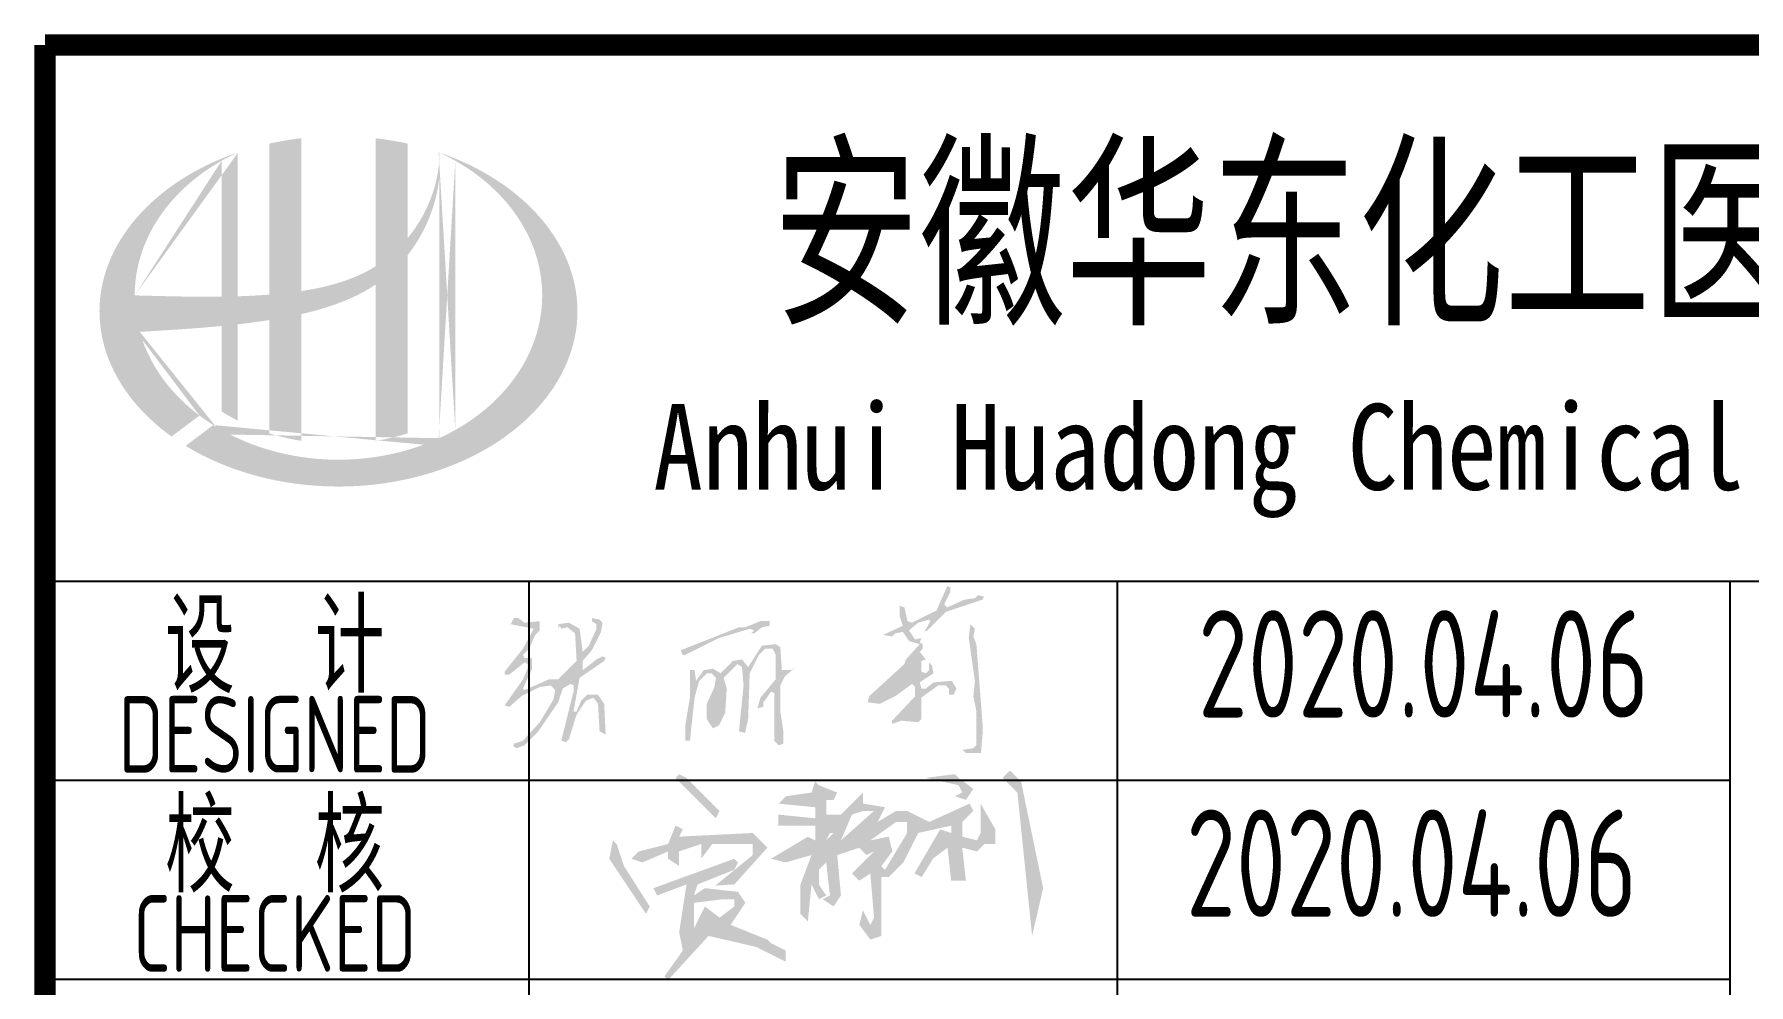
# Model space of a CAD drawing. Extents: x 5188914 to 7068445, y -542675 to 2032183.
# Drawn here: x 5234272 to 5239868, y -447224 to -444122 of the extents above; entities that cross this region are included whole.
import ezdxf
from ezdxf.enums import TextEntityAlignment as Align

# ---------------------------------------------------------------- set-up
doc = ezdxf.new("R2010")
doc.units = 0
doc.header["$LTSCALE"] = 1000
doc.header["$MEASUREMENT"] = 0
doc.layers.get('0').update_dxf_attribs({"linetype": 'CONTINUOUS'})
doc.styles.add('AHD', font='sceie.shx', dxfattribs={"width": 0.7, "bigfont": 'sceic.shx'})
doc.styles.add('sceie', font='SCEIE', dxfattribs={"width": 0.75, "bigfont": 'SCEIC'})
doc.styles.add('宋体', font='', dxfattribs={"width": 0.7})
doc.styles.get('宋体').set_extended_font_data('SimSun')

msp = doc.modelspace()

# ---------------------------------------------------------------- hatches: boundary and pattern name
h = msp.add_hatch(color=256)
edge = h.paths.add_edge_path()
edge.add_spline(control_points=[(5235143.7, -445035.1), (5235149.8, -445033.7), (5235155.9, -445032.3), (5235205, -445020.4), (5235247.6, -445007.4), (5235322.6, -444976.3), (5235355.5, -444959.3), (5235386.4, -444938.7)], knot_values=[61.629012, 61.629012, 61.629012, 61.629012, 63.330431, 63.330431, 75.353634, 75.353634, 85.398649, 85.398649, 85.398649, 85.398649], degree=3, periodic=0)
edge.add_line((5235386.4, -444938.7), (5235386.4, -445448.9))
edge.add_spline(control_points=[(5235386.4, -445448.9), (5235403.5, -445446.2), (5235420.6, -445442.9), (5235455.3, -445434.8), (5235473, -445430), (5235490.4, -445424.5)], knot_values=[4.908456, 4.908456, 4.908456, 4.908456, 4.992821, 4.992821, 5.083034, 5.083034, 5.083034, 5.083034], degree=3, periodic=0)
edge.add_line((5235490.4, -445424.5), (5235490.4, -444843.1))
edge.add_spline(control_points=[(5235490.4, -444843.1), (5235499, -444832.1), (5235507.2, -444820.8), (5235533.3, -444781.1), (5235549, -444751.2), (5235578.2, -444678.4), (5235589.4, -444634.6), (5235594.1, -444589.3), (5235594.3, -444588), (5235594.4, -444586.7)], knot_values=[97.991744, 97.991744, 97.991744, 97.991744, 101.64219, 101.64219, 110.337975, 110.337975, 121.934322, 121.934322, 122.270691, 122.270691, 122.270691, 122.270691], degree=3, periodic=0)
edge.add_line((5235594.4, -444586.7), (5235594.4, -444516.3))
edge.add_spline(control_points=[(5235594.4, -444516.3), (5235594.3, -444524), (5235593.9, -444531.6), (5235593.4, -444539.3)], knot_values=[126.194075, 126.194075, 126.194075, 126.194075, 128.396762, 128.396762, 128.396762, 128.396762], degree=3, periodic=0)
edge.add_spline(control_points=[(5235593.4, -444539.3), (5235592.9, -444545.5), (5235592.3, -444551.7), (5235591.5, -444557.9)], knot_values=[124.417049, 124.417049, 124.417049, 124.417049, 126.194075, 126.194075, 126.194075, 126.194075], degree=3, periodic=0)
edge.add_spline(control_points=[(5235591.5, -444557.9), (5235590.4, -444567.1), (5235588.9, -444576.2), (5235587.1, -444585.3)], knot_values=[121.80529, 121.80529, 121.80529, 121.80529, 124.417049, 124.417049, 124.417049, 124.417049], degree=3, periodic=0)
edge.add_spline(control_points=[(5235587.1, -444585.3), (5235584.7, -444597.4), (5235581.8, -444609.6), (5235578.3, -444621.6)], knot_values=[118.31574, 118.31574, 118.31574, 118.31574, 121.80529, 121.80529, 121.80529, 121.80529], degree=3, periodic=0)
edge.add_spline(control_points=[(5235578.3, -444621.6), (5235574.8, -444633.7), (5235570.7, -444645.7), (5235566.2, -444657.6)], knot_values=[114.795988, 114.795988, 114.795988, 114.795988, 118.31574, 118.31574, 118.31574, 118.31574], degree=3, periodic=0)
edge.add_spline(control_points=[(5235566.2, -444657.6), (5235561.7, -444669.3), (5235556.7, -444680.8), (5235551.3, -444692.1)], knot_values=[111.329641, 111.329641, 111.329641, 111.329641, 114.795988, 114.795988, 114.795988, 114.795988], degree=3, periodic=0)
edge.add_spline(control_points=[(5235551.3, -444692.1), (5235545.8, -444703.7), (5235539.8, -444715), (5235533.3, -444726.1)], knot_values=[107.79529, 107.79529, 107.79529, 107.79529, 111.329641, 111.329641, 111.329641, 111.329641], degree=3, periodic=0)
edge.add_spline(control_points=[(5235533.3, -444726.1), (5235527, -444736.9), (5235520.3, -444747.5), (5235513.2, -444757.8)], knot_values=[104.343579, 104.343579, 104.343579, 104.343579, 107.79529, 107.79529, 107.79529, 107.79529], degree=3, periodic=0)
edge.add_spline(control_points=[(5235513.2, -444757.8), (5235506, -444768.1), (5235498.3, -444778.2), (5235490.4, -444787.9)], knot_values=[100.8507, 100.8507, 100.8507, 100.8507, 104.343579, 104.343579, 104.343579, 104.343579], degree=3, periodic=0)
edge.add_line((5235490.4, -444787.9), (5235490.4, -444478.6))
edge.add_spline(control_points=[(5235490.4, -444478.6), (5235456.3, -444471.1), (5235421.5, -444465.2), (5235386.4, -444461.1)], knot_values=[4.423999, 4.423999, 4.423999, 4.423999, 4.558741, 4.558741, 4.558741, 4.558741], degree=3, periodic=0)
edge.add_line((5235386.4, -444461.1), (5235386.4, -444879.2))
edge.add_spline(control_points=[(5235386.4, -444879.2), (5235314.4, -444923.8), (5235230.2, -444947), (5235143.7, -444960)], knot_values=[63.246215, 63.246215, 63.246215, 63.246215, 87.689124, 87.689124, 87.689124, 87.689124], degree=3, periodic=0)
edge.add_line((5235143.7, -444960), (5235143.7, -444461.1))
edge.add_spline(control_points=[(5235143.7, -444461.1), (5235108.5, -444465.2), (5235073.8, -444471), (5235039.7, -444478.6)], knot_values=[4.866038, 4.866038, 4.866038, 4.866038, 5.000777, 5.000777, 5.000777, 5.000777], degree=3, periodic=0)
edge.add_line((5235039.7, -444478.6), (5235039.7, -444971.5))
edge.add_spline(control_points=[(5235039.7, -444971.5), (5235038, -444971.6), (5235003.1, -444974.2), (5234968.5, -444976), (5234935.7, -444977)], knot_values=[43.657356, 43.657356, 43.657356, 43.657356, 44.134253, 53.497092, 53.497092, 53.497092, 53.497092], degree=3, periodic=0)
edge.add_line((5234935.7, -444977), (5234935.7, -444507.9))
edge.add_spline(control_points=[(5234935.7, -444507.9), (5234918.7, -444513.7), (5234901.9, -444520), (5234885.5, -444526.8)], knot_values=[5.14157, 5.14157, 5.14157, 5.14157, 5.212921, 5.212921, 5.212921, 5.212921], degree=3, periodic=0)
edge.add_spline(control_points=[(5234885.5, -444526.8), (5234878.6, -444529.6), (5234871.8, -444532.5), (5234839.5, -444546.7), (5234815, -444558.9), (5234791.5, -444572.1)], knot_values=[5.212921, 5.212921, 5.212921, 5.212921, 5.24296, 5.24296, 5.355623, 5.355623, 5.355623, 5.355623], degree=3, periodic=0)
edge.add_spline(control_points=[(5234791.5, -444572.1), (5234776.6, -444580.5), (5234762.2, -444589.2), (5234748.2, -444598.3)], knot_values=[5.355623, 5.355623, 5.355623, 5.355623, 5.426974, 5.426974, 5.426974, 5.426974], degree=3, periodic=0)
edge.add_spline(control_points=[(5234748.2, -444598.3), (5234740.8, -444603.2), (5234733.5, -444608.1), (5234720, -444617.5), (5234713.8, -444622.1), (5234707.6, -444626.7)], knot_values=[5.426974, 5.426974, 5.426974, 5.426974, 5.464765, 5.464765, 5.498325, 5.498325, 5.498325, 5.498325], degree=3, periodic=0)
edge.add_spline(control_points=[(5234707.6, -444626.7), (5234681.6, -444646.3), (5234657.5, -444667.1), (5234635.6, -444689.1)], knot_values=[5.498325, 5.498325, 5.498325, 5.498325, 5.641027, 5.641027, 5.641027, 5.641027], degree=3, periodic=0)
edge.add_spline(control_points=[(5234635.6, -444689.1), (5234628.6, -444696.1), (5234621.9, -444703.2), (5234601.4, -444725.8), (5234588.5, -444741.6), (5234576.7, -444757.8)], knot_values=[5.641027, 5.641027, 5.641027, 5.641027, 5.686569, 5.686569, 5.783729, 5.783729, 5.783729, 5.783729], degree=3, periodic=0)
edge.add_spline(control_points=[(5234576.7, -444757.8), (5234561.6, -444778.6), (5234548.3, -444800), (5234535.2, -444825), (5234533.6, -444828.1), (5234532, -444831.3)], knot_values=[5.783729, 5.783729, 5.783729, 5.783729, 5.908374, 5.908374, 5.92643, 5.92643, 5.92643, 5.92643], degree=3, periodic=0)
edge.add_spline(control_points=[(5234532, -444831.3), (5234519.5, -444856.4), (5234509.5, -444882.1), (5234502, -444908)], knot_values=[5.92643, 5.92643, 5.92643, 5.92643, 6.069132, 6.069132, 6.069132, 6.069132], degree=3, periodic=0)
edge.add_spline(control_points=[(5234502, -444908), (5234498.8, -444919.1), (5234496, -444930.3), (5234490.6, -444956.4), (5234488.4, -444971.5), (5234486.9, -444986.5)], knot_values=[6.069132, 6.069132, 6.069132, 6.069132, 6.130179, 6.130179, 6.211834, 6.211834, 6.211834, 6.211834], degree=3, periodic=0)
edge.add_spline(control_points=[(5234486.9, -444986.5), (5234485.7, -444999.7), (5234485, -445012.9), (5234485, -445026.1)], knot_values=[6.211834, 6.211834, 6.211834, 6.211834, 6.283185, 6.283185, 6.283185, 6.283185], degree=3, periodic=0)
edge.add_spline(control_points=[(5234485, -445026.1), (5234485, -445035.4), (5234485.4, -445044.8), (5234486, -445054.1)], knot_values=[6.283185, 6.283185, 6.283185, 6.283185, 6.333655, 6.333655, 6.333655, 6.333655], degree=3, periodic=0)
edge.add_spline(control_points=[(5234486, -445054.1), (5234487.2, -445072.7), (5234489.8, -445091.3), (5234493.5, -445109.8)], knot_values=[6.333655, 6.333655, 6.333655, 6.333655, 6.434594, 6.434594, 6.434594, 6.434594], degree=3, periodic=0)
edge.add_spline(control_points=[(5234493.5, -445109.8), (5234493.8, -445111.1), (5234494, -445112.3), (5234498, -445130.8), (5234502.7, -445148), (5234508.6, -445165)], knot_values=[6.434594, 6.434594, 6.434594, 6.434594, 6.441278, 6.441278, 6.535532, 6.535532, 6.535532, 6.535532], degree=3, periodic=0)
edge.add_spline(control_points=[(5234508.6, -445165), (5234514.8, -445183.2), (5234522.4, -445201.3), (5234531.1, -445219)], knot_values=[6.535532, 6.535532, 6.535532, 6.535532, 6.636471, 6.636471, 6.636471, 6.636471], degree=3, periodic=0)
edge.add_spline(control_points=[(5234531.1, -445219), (5234533.3, -445223.5), (5234535.6, -445228), (5234544.9, -445245.6), (5234552.6, -445258.7), (5234561, -445271.5)], knot_values=[6.636471, 6.636471, 6.636471, 6.636471, 6.661894, 6.661894, 6.73741, 6.73741, 6.73741, 6.73741], degree=3, periodic=0)
edge.add_spline(control_points=[(5234561, -445271.5), (5234572.2, -445288.7), (5234584.5, -445305.5), (5234598.1, -445321.9)], knot_values=[6.73741, 6.73741, 6.73741, 6.73741, 6.838349, 6.838349, 6.838349, 6.838349], degree=3, periodic=0)
edge.add_spline(control_points=[(5234598.1, -445321.9), (5234604, -445329), (5234610.1, -445336.1), (5234624.7, -445352), (5234633.2, -445360.9), (5234642.1, -445369.5)], knot_values=[6.838349, 6.838349, 6.838349, 6.838349, 6.88251, 6.88251, 6.939288, 6.939288, 6.939288, 6.939288], degree=3, periodic=0)
edge.add_spline(control_points=[(5234642.1, -445369.5), (5234657.9, -445384.9), (5234674.7, -445399.7), (5234692.6, -445413.9)], knot_values=[6.939288, 6.939288, 6.939288, 6.939288, 7.040227, 7.040227, 7.040227, 7.040227], degree=3, periodic=0)
edge.add_spline(control_points=[(5234692.6, -445413.9), (5234701.6, -445421), (5234710.8, -445428), (5234720.2, -445434.7)], knot_values=[7.040227, 7.040227, 7.040227, 7.040227, 7.090696, 7.090696, 7.090696, 7.090696], degree=3, periodic=0)
edge.add_line((5234720.2, -445434.7), (5234811.4, -445366.4))
edge.add_ellipse((5235265, -444974.1), major_axis=(665, 0), ratio=0.806676, start_angle=192.819, end_angle=226.9853, ccw=False)
edge.add_spline(control_points=[(5234616.6, -445093.1), (5234640.6, -445091.6), (5234664.7, -445090.2), (5234753.4, -445084.7), (5234818.2, -445080.3), (5234883.7, -445074)], knot_values=[11.398263, 11.398263, 11.398263, 11.398263, 18.40729, 18.40729, 37.18094, 37.18094, 37.18094, 37.18094], degree=3, periodic=0)
edge.add_line((5234883.7, -445074), (5234883.7, -445353.1))
edge.add_spline(control_points=[(5234883.7, -445353.1), (5234887.3, -445355.3), (5234890.9, -445357.5), (5234907.8, -445367.7), (5234921.6, -445375.3), (5234935.7, -445382.4)], knot_values=[4.049945, 4.049945, 4.049945, 4.049945, 4.072021, 4.072021, 4.153257, 4.153257, 4.153257, 4.153257], degree=3, periodic=0)
edge.add_line((5234935.7, -445382.4), (5234935.7, -445068.6))
edge.add_spline(control_points=[(5234935.7, -445068.6), (5234967.9, -445064.9), (5235000.3, -445060.7), (5235035.1, -445055.3), (5235037.4, -445054.9), (5235039.7, -445054.6)], knot_values=[42.135009, 42.135009, 42.135009, 42.135009, 51.307228, 51.307228, 51.948574, 51.948574, 51.948574, 51.948574], degree=3, periodic=0)
edge.add_line((5235039.7, -445054.6), (5235039.7, -445424.5))
edge.add_spline(control_points=[(5235039.7, -445424.5), (5235073.3, -445435.1), (5235108.2, -445443.3), (5235143.7, -445448.9)], knot_values=[4.34174, 4.34174, 4.34174, 4.34174, 4.516316, 4.516316, 4.516316, 4.516316], degree=3, periodic=0)
edge.add_line((5235143.7, -445448.9), (5235143.7, -445035.1))
edge = h.paths.add_edge_path(flags=16)
edge.add_ellipse((5235265, -444974.1), major_axis=(665, 0), ratio=0.806676, start_angle=124.9875, end_angle=179.999, ccw=False)
edge.add_line((5234883.7, -444534.6), (5234883.7, -444978.2))
edge.add_spline(control_points=[(5234883.7, -444978.2), (5234788.4, -444979.5), (5234694.4, -444976.5), (5234600, -444974.1)], knot_values=[11.27373, 11.27373, 11.27373, 11.27373, 38.687513, 38.687513, 38.687513, 38.687513], degree=3, periodic=0)
edge = h.paths.add_edge_path()
edge.add_spline(control_points=[(5234766.2, -445465.2), (5234797.3, -445484.2), (5234830.4, -445501.5), (5234915, -445538.7), (5234968.3, -445556.6), (5235079, -445583.1), (5235136.5, -445591.9), (5235252.6, -445599.6), (5235311.3, -445598.7), (5235426.9, -445587.2), (5235483.7, -445576.7), (5235592.8, -445546.6), (5235644.9, -445527.1), (5235741.8, -445480.2), (5235786.6, -445452.9), (5235866.5, -445391.9), (5235901.7, -445358.4), (5235961, -445286.9), (5235985.2, -445249), (5236021.5, -445170.9), (5236033.8, -445130.7), (5236046.4, -445049.5), (5236046.7, -445008.5), (5236035.2, -444927), (5236023.4, -444886.5), (5235987.8, -444807.8), (5235964, -444769.6), (5235905.2, -444697.4), (5235870.1, -444663.4), (5235790.3, -444601.8), (5235745.6, -444574.1), (5235664.4, -444534.3), (5235630, -444520.1), (5235594.4, -444507.9)], knot_values=[0.886421, 0.886421, 0.886421, 0.886421, 1.040557, 1.040557, 1.261172, 1.261172, 1.481788, 1.481788, 1.702404, 1.702404, 1.92302, 1.92302, 2.143636, 2.143636, 2.364252, 2.364252, 2.584868, 2.584868, 2.805484, 2.805484, 3.026099, 3.026099, 3.246715, 3.246715, 3.46852, 3.46852, 3.690325, 3.690325, 3.91213, 3.91213, 4.133935, 4.133935, 4.283209, 4.283209, 4.283209, 4.283209], degree=3, periodic=0)
edge.add_line((5235594.4, -444507.9), (5235594.4, -444507.9))
edge.add_spline(control_points=[(5235594.4, -444508), (5235594.4, -444510.8), (5235594.4, -444513.5), (5235594.4, -444516.3)], knot_values=[128.396762, 128.396762, 128.396762, 128.396762, 129.192193, 129.192193, 129.192193, 129.192193], degree=3, periodic=0)
edge.add_line((5235594.4, -444516.3), (5235594.4, -445440.2))
edge.add_ellipse((5235265, -444974.1), major_axis=(665, 0), ratio=0.806676, start_angle=232.1054, end_angle=299.6833, ccw=False)
edge.add_line((5234856.6, -445397.4), (5234766.2, -445465.2))
edge = h.paths.add_edge_path(flags=16)
edge.add_ellipse((5235265, -444974.1), major_axis=(665, 0), ratio=0.806676, start_angle=304.9875, end_angle=415.0121, ccw=False)
edge.add_line((5235646.4, -445413.6), (5235646.4, -444534.6))
at = {"linetype": 'Continuous'}
h = msp.add_hatch(color=0, dxfattribs=at)
h.paths.add_polyline_path([(5235922.2, -446067.5), (5235922.2, -446037.5), (5235872.2, -446042.5), (5235852.2, -446027.5), (5235837.2, -446027.5), (5235827.2, -446047.5), (5235902.2, -446062.5), (5235867.2, -446127.5), (5235807.2, -446202.5), (5235807.2, -446212.5), (5235822.2, -446212.5), (5235872.2, -446172.5), (5235882.2, -446177.5), (5235882.2, -446192.5), (5235867.2, -446227.5), (5235807.2, -446312.5), (5235822.2, -446317.5), (5235862.2, -446282.5), (5235922.2, -446252.5), (5235957.2, -446247.5), (5235972.2, -446262.5), (5235967.2, -446292.5), (5235922.2, -446367.5), (5235867.2, -446427.5), (5235837.2, -446437.5), (5235837.2, -446447.5), (5235847.2, -446452.5), (5235872.2, -446442.5), (5235917.2, -446397.5), (5235982.2, -446302.5), (5235997.2, -446257.5), (5236022.2, -446242.5), (5236032.2, -446247.5), (5236032.2, -446267.5), (5235992.2, -446427.5), (5236007.2, -446432.5), (5236017.2, -446422.5), (5236042.2, -446342.5), (5236072.2, -446297.5), (5236097.2, -446287.5), (5236112.2, -446307.5), (5236117.2, -446397.5), (5236137.2, -446407.5), (5236132.2, -446307.5), (5236112.2, -446277.5), (5236077.2, -446277.5), (5236057.2, -446297.5), (5236042.2, -446332.5), (5236032.2, -446332.5), (5236052.2, -446222.5), (5236132.2, -446167.5), (5236137.2, -446157.5), (5236127.2, -446152.5), (5236107.2, -446162.5), (5236062.2, -446197.5), (5236062.2, -446167.5), (5236092.2, -446132.5), (5236122.2, -446072.5), (5236127.2, -446042.5), (5236117.2, -446032.5), (5236092.2, -446027.5), (5236092.2, -446037.5), (5236107.2, -446047.5), (5236107.2, -446062.5), (5236082.2, -446117.5), (5236062.2, -446137.5), (5236052.2, -446062.5), (5236017.2, -446042.5), (5235982.2, -446047.5), (5235982.2, -446062.5), (5235987.2, -446052.5), (5235992.2, -446062.5), (5236012.2, -446057.5), (5236037.2, -446077.5), (5236042.2, -446167.5), (5235982.2, -446227.5), (5235952.2, -446227.5), (5235872.2, -446262.5), (5235867.2, -446257.5), (5235897.2, -446192.5), (5235897.2, -446157.5), (5235872.2, -446157.5), (5235867.2, -446147.5), (5235887.2, -446127.5), (5235907.2, -446082.5)])
h.paths.add_polyline_path([(5236507.2, -446092.5), (5236607.2, -446062.5), (5236622.2, -446067.5), (5236612.2, -446077.5), (5236622.2, -446077.5), (5236647.2, -446057.5), (5236672.2, -446052.5), (5236672.2, -446037.5), (5236642.2, -446037.5), (5236592.2, -446057.5), (5236572.2, -446057.5), (5236382.2, -446132.5), (5236387.2, -446147.5), (5236397.2, -446147.5)])
h.paths.add_polyline_path([(5236442.2, -446232.5), (5236467.2, -446207.5), (5236482.2, -446207.5), (5236497.2, -446222.5), (5236492.2, -446252.5), (5236467.2, -446307.5), (5236467.2, -446357.5), (5236487.2, -446387.5), (5236507.2, -446377.5), (5236527.2, -446337.5), (5236532.2, -446257.5), (5236522.2, -446222.5), (5236567.2, -446177.5), (5236582.2, -446187.5), (5236587.2, -446247.5), (5236572.2, -446397.5), (5236592.2, -446402.5), (5236602.2, -446357.5), (5236607.2, -446207.5), (5236637.2, -446147.5), (5236657.2, -446127.5), (5236682.2, -446127.5), (5236692.2, -446147.5), (5236692.2, -446227.5), (5236642.2, -446287.5), (5236632.2, -446322.5), (5236652.2, -446317.5), (5236652.2, -446302.5), (5236677.2, -446267.5), (5236687.2, -446272.5), (5236687.2, -446427.5), (5236702.2, -446442.5), (5236717.2, -446437.5), (5236717.2, -446397.5), (5236707.2, -446332.5), (5236707.2, -446247.5), (5236722.2, -446217.5), (5236757.2, -446187.5), (5236742.2, -446197.5), (5236712.2, -446197.5), (5236707.2, -446122.5), (5236692.2, -446112.5), (5236647.2, -446117.5), (5236602.2, -446187.5), (5236582.2, -446162.5), (5236552.2, -446167.5), (5236512.2, -446207.5), (5236487.2, -446192.5), (5236457.2, -446197.5), (5236432.2, -446232.5), (5236427.2, -446197.5), (5236412.2, -446197.5), (5236412.2, -446202.5), (5236412.2, -446287.5), (5236397.2, -446377.5), (5236397.2, -446427.5), (5236412.2, -446427.5), (5236427.2, -446287.5)])
h.paths.add_polyline_path([(5237157.2, -446042.5), (5237192.2, -446032.5), (5237197.2, -446037.5), (5237177.2, -446072.5), (5237187.2, -446067.5), (5237247.2, -446007.5), (5237367.2, -445967.5), (5237372.2, -445957.5), (5237352.2, -445952.5), (5237342.2, -445962.5), (5237307.2, -445967.5), (5237252.2, -445992.5), (5237242.2, -445982.5), (5237262.2, -445942.5), (5237262.2, -445927.5), (5237252.2, -445922.5), (5237217.2, -446002.5), (5237137.2, -446042.5), (5237122.2, -446037.5), (5237112.2, -445992.5), (5237097.2, -445987.5), (5237097.2, -446022.5), (5237107.2, -446052.5), (5237042.2, -446082.5), (5237072.2, -446087.5), (5237082.2, -446077.5), (5237107.2, -446072.5), (5237127.2, -446102.5), (5237162.2, -446112.5), (5237117.2, -446162.5), (5237112.2, -446177.5), (5236997.2, -446282.5), (5236992.2, -446302.5), (5237032.2, -446307.5), (5237082.2, -446282.5), (5237137.2, -446242.5), (5237147.2, -446252.5), (5237147.2, -446282.5), (5237072.2, -446362.5), (5237072.2, -446372.5), (5237102.2, -446362.5), (5237157.2, -446367.5), (5237167.2, -446357.5), (5237167.2, -446287.5), (5237222.2, -446247.5), (5237247.2, -446247.5), (5237257.2, -446257.5), (5237257.2, -446277.5), (5237272.2, -446277.5), (5237282.2, -446257.5), (5237267.2, -446232.5), (5237207.2, -446237.5), (5237182.2, -446257.5), (5237167.2, -446257.5), (5237162.2, -446237.5), (5237207.2, -446207.5), (5237202.2, -446182.5), (5237192.2, -446172.5), (5237192.2, -446197.5), (5237182.2, -446207.5), (5237167.2, -446202.5), (5237167.2, -446167.5), (5237182.2, -446162.5), (5237162.2, -446137.5), (5237172.2, -446127.5), (5237172.2, -446112.5), (5237162.2, -446107.5), (5237167.2, -446092.5), (5237147.2, -446097.5), (5237127.2, -446067.5)])
h.paths.add_polyline_path([(5237347.2, -446112.5), (5237337.2, -446087.5), (5237342.2, -446062.5), (5237327.2, -446047.5), (5237322.2, -446092.5), (5237342.2, -446232.5), (5237337.2, -446282.5), (5237347.2, -446332.5), (5237347.2, -446442.5), (5237337.2, -446452.5), (5237302.2, -446457.5), (5237312.2, -446467.5), (5237362.2, -446467.5), (5237367.2, -446407.5), (5237367.2, -446372.5)])
h = msp.add_hatch(color=0)
h.dxf.hatch_style = 1
h.paths.add_polyline_path([(5236401, -446549.1), (5236377, -446537.1), (5236365, -446549.1), (5236497, -446681.1), (5236509, -446657.1)])
h = msp.add_hatch(color=0)
h.dxf.hatch_style = 1
h.paths.add_polyline_path([(5237289, -446549.1), (5237277, -446537.1), (5237181, -446549.1), (5237289, -446573.1), (5237301, -446597.1), (5237277, -446609.1), (5237313, -446621.1), (5237337, -446585.1)])
h.paths.add_polyline_path([(5237469, -446537.1), (5237457, -446525.1), (5237433, -446549.1), (5237481, -446597.1), (5237529, -447065.1), (5237565, -446909.1), (5237493, -446561.1)])
h = msp.add_hatch(color=0)
h.dxf.hatch_style = 1
h.paths.add_polyline_path([(5236893, -446597.1), (5236833, -446573.1), (5236821, -446561.1), (5236809, -446597.1), (5236725, -446609.1), (5236701, -446633.1), (5236821, -446645.1), (5236821, -446681.1), (5236701, -446669.1), (5236701, -446705.1), (5236821, -446705.1), (5236821, -446753.1), (5236797, -446741.1), (5236677, -446813.1), (5236725, -446825.1), (5236809, -446801.1), (5236773, -446897.1), (5236773, -446993.1), (5236797, -447017.1), (5236809, -446897.1), (5236833, -446945.1), (5236857, -446933.1), (5236833, -446897.1), (5236833, -446849.1), (5236857, -446825.1), (5236869, -446933.1), (5236845, -446945.1), (5236881, -446969.1), (5236905, -446933.1), (5236893, -446801.1), (5236965, -446777.1), (5236989, -446801.1), (5237013, -446789.1), (5236941, -446861.1), (5236965, -446885.1), (5237001, -446861.1), (5237013, -447005.1), (5237001, -447029.1), (5236977, -446981.1), (5236965, -447029.1), (5237001, -447077.1), (5237037, -447065.1), (5237037, -446873.1), (5237061, -446873.1), (5237109, -446825.1), (5237157, -446729.1), (5237265, -446705.1), (5237265, -446729.1), (5237229, -446717.1), (5237145, -446861.1), (5237169, -446873.1), (5237205, -446813.1), (5237253, -446777.1), (5237265, -446885.1), (5237313, -446885.1), (5237301, -446777.1), (5237349, -446789.1), (5237373, -446765.1), (5237409, -446765.1), (5237409, -446717.1), (5237361, -446633.1), (5237361, -446729.1), (5237349, -446753.1), (5237301, -446741.1), (5237301, -446693.1), (5237337, -446657.1), (5237325, -446633.1), (5237193, -446693.1), (5237121, -446657.1), (5237085, -446657.1), (5237025, -446693.1), (5237049, -446645.1), (5236977, -446633.1), (5236977, -446597.1), (5236905, -446669.1), (5236857, -446669.1), (5236857, -446621.1), (5236881, -446621.1)])
h.paths.add_polyline_path([(5236869, -446729.1), (5236881, -446729.1), (5236857, -446753.1)], flags=16)
h.paths.add_polyline_path([(5236941, -446669.1), (5236977, -446657.1), (5237013, -446657.1), (5236905, -446753.1)], flags=16)
h.paths.add_polyline_path([(5237001, -446753.1), (5237085, -446693.1), (5237121, -446693.1), (5237121, -446729.1), (5237049, -446849.1), (5237037, -446837.1), (5237073, -446789.1), (5237061, -446741.1)], flags=16)
h = msp.add_hatch(color=0)
h.dxf.hatch_style = 1
h.paths.add_polyline_path([(5236197, -446837.1), (5236173, -446765.1), (5236161, -446753.1), (5236149, -446813.1), (5236269, -446993.1), (5236281, -446969.1)])
h.paths.add_polyline_path([(5236341, -446789.1), (5236341, -446813.1), (5236377, -446837.1), (5236377, -446789.1), (5236449, -446765.1), (5236449, -446813.1), (5236485, -446765.1), (5236617, -446765.1), (5236617, -446801.1), (5236495.2, -446900.7), (5236557, -446897.1), (5236665, -446777.1), (5236617, -446729.1), (5236377, -446741.1), (5236389, -446717.1), (5236365, -446705.1), (5236341, -446765.1), (5236245, -446789.1), (5236221, -446813.1), (5236257, -446825.1)])
h.paths.add_polyline_path([(5236557, -446849.1), (5236569, -446825.1), (5236557, -446813.1), (5236293, -446909.1), (5236305, -446933.1), (5236401, -446897.1), (5236377, -447053.1), (5236389, -447113.1), (5236329, -447197.1), (5236341, -447209.1), (5236473, -447065.1), (5236629, -447101.1), (5236725, -447149.1), (5236725, -447113.1), (5236677, -447089.1), (5236665, -447077.1), (5236545, -447029.1), (5236593, -446957.1), (5236569, -446921.1), (5236461, -446909.1), (5236425, -446933.1), (5236437, -446897.1)])
h.paths.add_polyline_path([(5236425, -446957.1), (5236521, -446945.1), (5236557, -446945.1), (5236557, -446969.1), (5236509, -447005.1), (5236461, -446969.1), (5236425, -447041.1)], flags=16)

# ---------------------------------------------------------------- linework, layer by layer
for p, q in [((5234307.2, -445906.7), (5245307.2, -445906.7)), ((5235887.2, -449156.7), (5235887.2, -445906.7)), ((5235887.2, -449156.7), (5235887.2, -445906.7)), ((5235887.2, -449156.7), (5235887.2, -445906.7)), ((5237807.2, -449156.7), (5237807.2, -445906.7)), ((5237807.2, -449156.7), (5237807.2, -445906.7)), ((5239807.2, -449156.7), (5239807.2, -445906.7)), ((5239807.2, -449156.7), (5239807.2, -445906.7)), ((5234307.2, -446556.7), (5239807.2, -446556.7)), ((5234307.2, -447206.7), (5239807.2, -447206.7))]:
    msp.add_line(p, q)
at = {"const_width": 70}
for points in [[(5252307.2, -444156.7), (5234307.2, -444156.7)], [(5234307.2, -444156.7), (5234307.2, -450156.7)]]:
    msp.add_lwpolyline(points, dxfattribs=at)

# ---------------------------------------------------------------- texts
for s, height, style, width, p in [('安徽华东化工医药工程有限责任公司', 500, '宋体', 0.7, (5240502.1, -444756.7)), ('Anhui Huadong Chemical & Medical Engineering Co.,Ltd', 280, '宋体', 0.85, (5240502.1, -445506.7)), ('设  计', 300, 'AHD', 0.8, (5235057.2, -446106.7)), ('设  计', 300, 'AHD', 0.8, (5235057.2, -446106.7)), ('DESIGNED', 250, 'AHD', 0.8, (5235057.2, -446406.7)), ('DESIGNED', 250, 'AHD', 0.8, (5235057.2, -446406.7)), ('校  核', 300, 'AHD', 0.8, (5235057.2, -446756.7)), ('校  核', 300, 'AHD', 0.8, (5235057.2, -446756.7)), ('CHECKED', 250, 'AHD', 0.8, (5235057.2, -447056.7)), ('CHECKED', 250, 'AHD', 0.8, (5235057.2, -447056.7))]:
    msp.add_text(s, height=height, dxfattribs=dict(style=style, width=width)).set_placement(p, align=Align.MIDDLE)
at = {"style": 'sceie', "width": 0.8}
for p in [(5238806.6, -446176.5), (5238767.5, -446827.1)]:
    msp.add_attdef('2020.04.06', text='200320-02-040', height=350, dxfattribs=at).set_placement(p, align=Align.MIDDLE)

doc.saveas('drawing.dxf')
